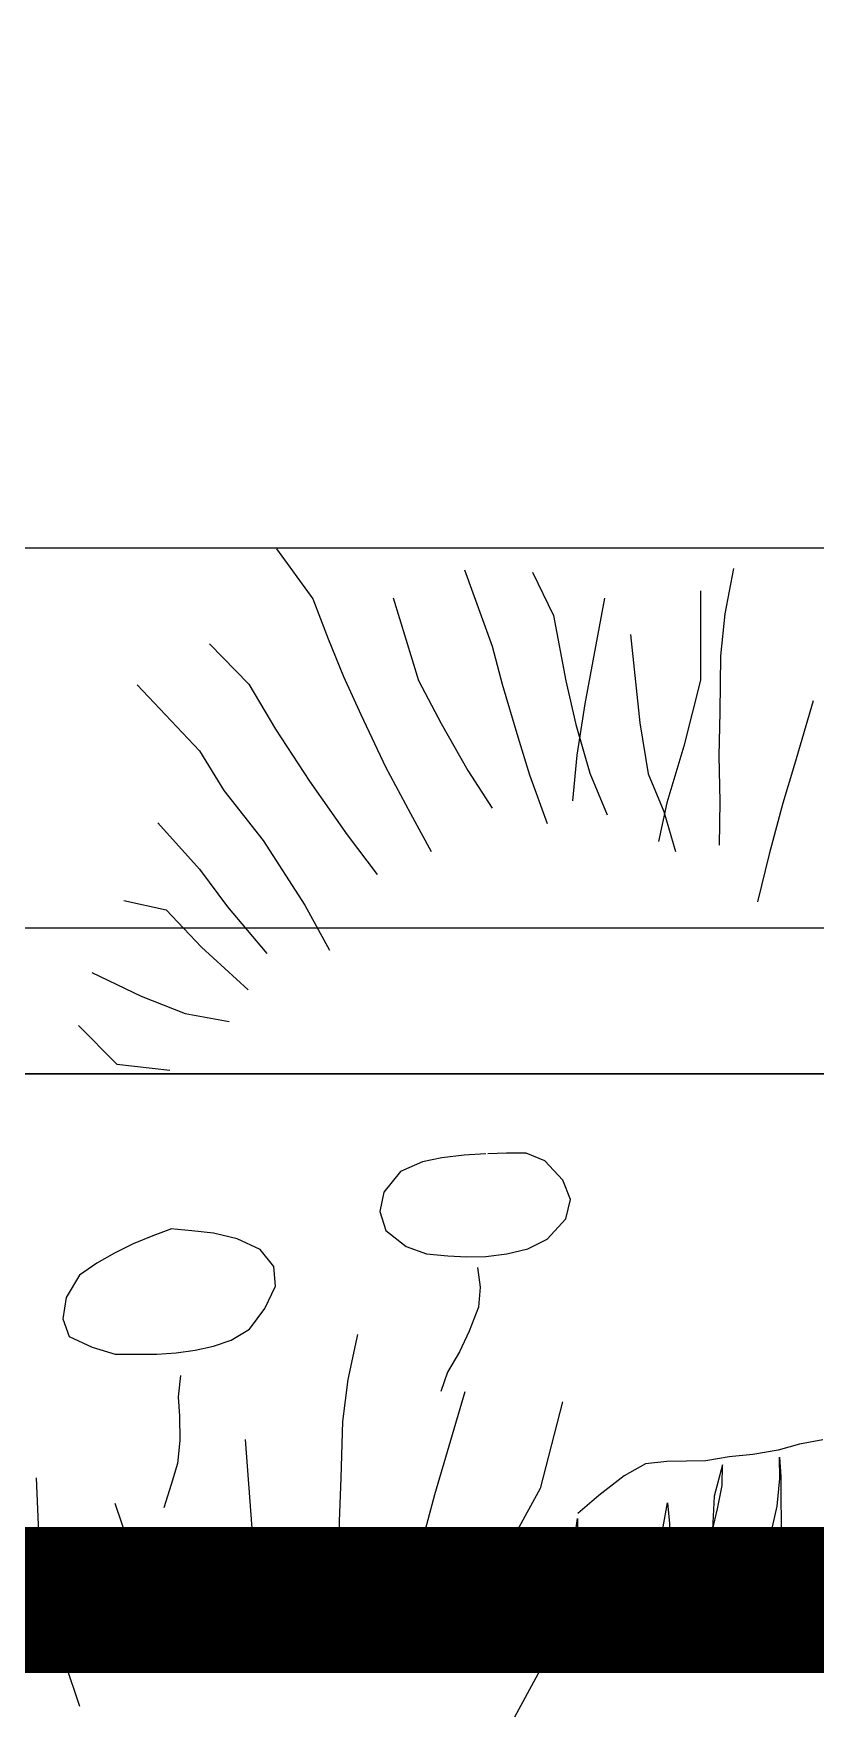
# Model space of a CAD drawing. Header units: metres. Extents: x -58 to 722, y -1100 to 345.
# Drawn here: x 34.118 to 34.385, y 103.931 to 104.508 of the extents above; entities that cross this region are included whole.
import ezdxf

# ---------------------------------------------------------------- set-up
doc = ezdxf.new("R2010")
doc.units = ezdxf.units.M
doc.header["$MEASUREMENT"] = 0
doc.layers.add('FSR_ARQ_002MURO', color=150, linetype='Continuous', lineweight=30)
doc.layers.add('FSR_ARQ_013VENTANAS', color=4, linetype='Continuous', lineweight=5)
doc.layers.add('FSR_ARQ_005VEGETACION', color=64, linetype='Continuous')
doc.layers.add('FSR_ARQ_009ESCALERA', color=40, linetype='Continuous')

# ---------------------------------------------------------------- blocks, each defined once
blk = doc.blocks.new('arbustos 01')
at = {"layer": 'FSR_ARQ_005VEGETACION', "color": 104}
for p, q in [((189.54212, -31.68428), (189.52841, -31.70338)), ((189.36845, -31.69174), (189.37175, -31.709)), ((189.44489, -31.69324), (189.43688, -31.70968)), ((189.47072, -31.6923), (189.46024, -31.72136)), ((189.38101, -31.70024), (189.38097, -31.73427)), ((189.41752, -31.70304), (189.42497, -31.74328)), ((189.49785, -31.70297), (189.48825, -31.73436)), ((189.52841, -31.70338), (189.52254, -31.71849)), ((189.37175, -31.709), (189.37347, -31.72497)), ((189.43688, -31.70968), (189.43218, -31.73452)), ((189.40765, -31.71693), (189.40408, -31.75051)), ((189.46024, -31.72136), (189.45646, -31.73582)), ((189.52254, -31.71849), (189.51668, -31.73291)), ((189.56761, -31.7205), (189.55263, -31.73578)), ((189.37347, -31.72497), (189.37369, -31.74644)), ((189.38097, -31.73427), (189.38734, -31.75934)), ((189.43218, -31.73452), (189.42835, -31.75106)), ((189.45646, -31.73582), (189.45048, -31.75578)), ((189.48825, -31.73436), (189.47957, -31.75079)), ((189.51668, -31.73291), (189.51013, -31.74731)), ((189.55263, -31.73578), (189.54256, -31.75287)), ((189.33819, -31.74206), (189.34527, -31.76633)), ((189.59508, -31.73602), (189.57147, -31.76113)), ((189.37369, -31.74644), (189.37402, -31.76307)), ((189.42497, -31.74328), (189.428, -31.76274)), ((189.51013, -31.74731), (189.50068, -31.76719)), ((189.40408, -31.75051), (189.40088, -31.76983)), ((189.42835, -31.75106), (189.42309, -31.76964)), ((189.47957, -31.75079), (189.46948, -31.76858)), ((189.54256, -31.75287), (189.52966, -31.77268)), ((189.38734, -31.75934), (189.39379, -31.78096)), ((189.45048, -31.75578), (189.44601, -31.77022)), ((189.57147, -31.76113), (189.56213, -31.77616)), ((189.34527, -31.76633), (189.34979, -31.78098)), ((189.37402, -31.76307), (189.37363, -31.78038)), ((189.428, -31.76274), (189.4297, -31.7801)), ((189.50068, -31.76719), (189.49129, -31.78499)), ((189.40088, -31.76983), (189.39502, -31.78425)), ((189.42309, -31.76964), (189.41651, -31.78543)), ((189.44601, -31.77022), (189.43936, -31.78878)), ((189.46948, -31.76858), (189.46016, -31.78292)), ((189.52966, -31.77268), (189.51535, -31.79314)), ((189.37363, -31.78038), (189.37396, -31.79701)), ((189.56213, -31.77616), (189.54717, -31.79523)), ((189.34979, -31.78098), (189.3549, -31.80049)), ((189.39502, -31.78425), (189.39053, -31.79939)), ((189.39379, -31.78096), (189.39693, -31.79557)), ((189.49129, -31.78499), (189.48335, -31.79936)), ((189.51535, -31.79314), (189.50394, -31.80813)), ((189.58722, -31.78852), (189.57148, -31.80618)), ((189.54717, -31.79523), (189.53139, -31.81981)), ((189.3549, -31.80049), (189.35935, -31.81859)), ((189.57148, -31.80618), (189.56078, -31.82049)), ((189.60017, -31.81806), (189.58414, -31.82155)), ((189.53139, -31.81981), (189.522, -31.83692)), ((189.56078, -31.82049), (189.54584, -31.83816)), ((189.58414, -31.82155), (189.57066, -31.8358)), ((189.57066, -31.8358), (189.55299, -31.85204)), ((189.61231, -31.84538), (189.59365, -31.85444)), ((189.59365, -31.85444), (189.57688, -31.86099)), ((189.57688, -31.86099), (189.56019, -31.86409)), ((189.61743, -31.86555), (189.60278, -31.88027)), ((189.60278, -31.88027), (189.58264, -31.88259)), ((189.44014, -31.91699), (189.44732, -31.91407)), ((189.44732, -31.91407), (189.45478, -31.91417)), ((189.45478, -31.91417), (189.46191, -31.91443)), ((189.46255, -31.91444), (189.47079, -31.91487)), ((189.47079, -31.91487), (189.47935, -31.91594)), ((189.43338, -31.92436), (189.44014, -31.91699)), ((189.47935, -31.91594), (189.48662, -31.91746)), ((189.48662, -31.91746), (189.49498, -31.92107)), ((189.49498, -31.92107), (189.50138, -31.92893)), ((189.43042, -31.93177), (189.43338, -31.92436)), ((189.43222, -31.9391), (189.43042, -31.93177)), ((189.50138, -31.92893), (189.50287, -31.93625)), ((189.43926, -31.94681), (189.43222, -31.9391)), ((189.50287, -31.93625), (189.50055, -31.94351)), ((189.44667, -31.95056), (189.43926, -31.94681)), ((189.50055, -31.94351), (189.49285, -31.9496)), ((189.54836, -31.95072), (189.55716, -31.94666)), ((189.55716, -31.94666), (189.56608, -31.9446)), ((189.56608, -31.9446), (189.57437, -31.94369)), ((189.57437, -31.94369), (189.58231, -31.94286)), ((189.58201, -31.94292), (189.58915, -31.9455)), ((189.58915, -31.9455), (189.59669, -31.94866)), ((189.45457, -31.95241), (189.44667, -31.95056)), ((189.46265, -31.95347), (189.45457, -31.95241)), ((189.46979, -31.95357), (189.46265, -31.95347)), ((189.47709, -31.95319), (189.46979, -31.95357)), ((189.4852, -31.95235), (189.47709, -31.95319)), ((189.49285, -31.9496), (189.4852, -31.95235)), ((189.54318, -31.95722), (189.54836, -31.95072)), ((189.59669, -31.94866), (189.60379, -31.95219)), ((189.60379, -31.95219), (189.6105, -31.95595)), ((189.46577, -31.95764), (189.46472, -31.96508)), ((189.54248, -31.96475), (189.54318, -31.95722)), ((189.6105, -31.95595), (189.61701, -31.96048)), ((189.46472, -31.96508), (189.4654, -31.97271)), ((189.54662, -31.97324), (189.54248, -31.96475)), ((189.61701, -31.96048), (189.62212, -31.96907)), ((189.4654, -31.97271), (189.46893, -31.9818)), ((189.62212, -31.96907), (189.62341, -31.97713)), ((189.55243, -31.98103), (189.54662, -31.97324)), ((189.62341, -31.97713), (189.62096, -31.98386)), ((189.46893, -31.9818), (189.47263, -31.98962)), ((189.51139, -31.98303), (189.51501, -32.00022)), ((189.55937, -31.98518), (189.55243, -31.98103)), ((189.56614, -31.98748), (189.55937, -31.98518)), ((189.62096, -31.98386), (189.61216, -31.98792)), ((189.47263, -31.98962), (189.47713, -31.99746)), ((189.57312, -31.98901), (189.56614, -31.98748)), ((189.58023, -31.99008), (189.57312, -31.98901)), ((189.58765, -31.99058), (189.58023, -31.99008)), ((189.59503, -31.99058), (189.58765, -31.99058)), ((189.60342, -31.99052), (189.59503, -31.99058)), ((189.61216, -31.98792), (189.60342, -31.99052)), ((189.47713, -31.99746), (189.47973, -32.00479)), ((189.47053, -32.00482), (189.48213, -32.04407)), ((189.47053, -32.00482), (189.48213, -32.04407)), ((189.51501, -32.00022), (189.51704, -32.01615)), ((189.57859, -31.99868), (189.57954, -32.00681)), ((189.57859, -31.99868), (189.57954, -32.00681)), ((189.43345, -32.0087), (189.44194, -32.04165)), ((189.43345, -32.0087), (189.44194, -32.04165)), ((189.57954, -32.00681), (189.57908, -32.01408)), ((189.57954, -32.00681), (189.57908, -32.01408)), ((189.51704, -32.01615), (189.51766, -32.03762)), ((189.57908, -32.01408), (189.5789, -32.02339)), ((189.57908, -32.01408), (189.5789, -32.02339)), ((189.33453, -32.02316), (189.34341, -32.02476)), ((189.55405, -32.02306), (189.55156, -32.05673)), ((189.55405, -32.02306), (189.55156, -32.05673)), ((189.5789, -32.02339), (189.57984, -32.03218)), ((189.5789, -32.02339), (189.57984, -32.03218)), ((189.34341, -32.02476), (189.35155, -32.0271)), ((189.35096, -32.02969), (189.35056, -32.03722)), ((189.35085, -32.03783), (189.35096, -32.02969)), ((189.35155, -32.0271), (189.36118, -32.02872)), ((189.36118, -32.02872), (189.37008, -32.02958)), ((189.37008, -32.02958), (189.37897, -32.03118)), ((189.37282, -32.04054), (189.37263, -32.0327)), ((189.37263, -32.0327), (189.37579, -32.0445)), ((189.37897, -32.03118), (189.38639, -32.03129)), ((189.38639, -32.03129), (189.39381, -32.03139)), ((189.39381, -32.03139), (189.40197, -32.03224)), ((189.40197, -32.03224), (189.41008, -32.0368)), ((189.41008, -32.0368), (189.41963, -32.04436)), ((189.57984, -32.03218), (189.58214, -32.04018)), ((189.57984, -32.03218), (189.58214, -32.04018)), ((189.35056, -32.03722), (189.35044, -32.04566)), ((189.35191, -32.0484), (189.35085, -32.03783)), ((189.37451, -32.04931), (189.37282, -32.04054)), ((189.44194, -32.04165), (189.4544, -32.06433)), ((189.44194, -32.04165), (189.4544, -32.06433)), ((189.51766, -32.03762), (189.51829, -32.05424)), ((189.58214, -32.04018), (189.58504, -32.049)), ((189.58214, -32.04018), (189.58504, -32.049)), ((189.63348, -32.03761), (189.63205, -32.07041)), ((189.63348, -32.03761), (189.63205, -32.07041)), ((189.35044, -32.04566), (189.35033, -32.0538)), ((189.35361, -32.05626), (189.35191, -32.0484)), ((189.37651, -32.05748), (189.37451, -32.04931)), ((189.37579, -32.0445), (189.37652, -32.05717)), ((189.39354, -32.04715), (189.39283, -32.05498)), ((189.39523, -32.05622), (189.39354, -32.04715)), ((189.41963, -32.04436), (189.4277, -32.05115)), ((189.48213, -32.04407), (189.48718, -32.0631)), ((189.48213, -32.04407), (189.48718, -32.0631)), ((189.60355, -32.04725), (189.59786, -32.06405)), ((189.60355, -32.04725), (189.59786, -32.06405)), ((189.35033, -32.0538), (189.35022, -32.06164)), ((189.39283, -32.05498), (189.39298, -32.06584)), ((189.42783, -32.05305), (189.42774, -32.06028)), ((189.42893, -32.0612), (189.42783, -32.05305)), ((189.51829, -32.05424), (189.51824, -32.07155)), ((189.35022, -32.06164), (189.34981, -32.06978)), ((189.35623, -32.06383), (189.35361, -32.05626)), ((189.37652, -32.05717), (189.37639, -32.06652)), ((189.37882, -32.06535), (189.37651, -32.05748)), ((189.39631, -32.06498), (189.39523, -32.05622)), ((189.41198, -32.05987), (189.42493, -32.0816)), ((189.41198, -32.05987), (189.42493, -32.0816)), ((189.42774, -32.06028), (189.42794, -32.06752)), ((189.43034, -32.06846), (189.42893, -32.0612)), ((189.55156, -32.05673), (189.54899, -32.07615)), ((189.55156, -32.05673), (189.54899, -32.07615)), ((189.34175, -32.06676), (189.34909, -32.0728)), ((189.3639, -32.076), (189.35623, -32.06383)), ((189.37639, -32.06652), (189.37235, -32.07521)), ((189.38174, -32.07262), (189.37882, -32.06535)), ((189.39298, -32.06584), (189.39256, -32.07458)), ((189.39979, -32.07558), (189.39631, -32.06498)), ((189.42794, -32.06752), (189.42751, -32.07656)), ((189.4544, -32.06433), (189.46606, -32.08364)), ((189.4544, -32.06433), (189.46606, -32.08364)), ((189.48718, -32.0631), (189.49067, -32.08019)), ((189.48718, -32.0631), (189.49067, -32.08019)), ((189.57535, -32.06741), (189.57305, -32.07505)), ((189.57535, -32.06741), (189.57305, -32.07505)), ((189.59786, -32.06405), (189.59969, -32.08606)), ((189.59786, -32.06405), (189.59969, -32.08606)), ((189.33818, -32.08289), (189.32654, -32.07368)), ((189.34981, -32.06978), (189.34699, -32.07758)), ((189.34909, -32.0728), (189.35717, -32.0796)), ((189.37235, -32.07521), (189.3639, -32.076)), ((189.38975, -32.08208), (189.38174, -32.07262)), ((189.39256, -32.07458), (189.38975, -32.08208)), ((189.51824, -32.07155), (189.51887, -32.08818)), ((189.57305, -32.07505), (189.57273, -32.08272)), ((189.57305, -32.07505), (189.57273, -32.08272)), ((189.63205, -32.07041), (189.62777, -32.08849)), ((189.63205, -32.07041), (189.62777, -32.08849)), ((189.34699, -32.07758), (189.33818, -32.08289)), ((189.35717, -32.0796), (189.36452, -32.08489)), ((189.4084, -32.08505), (189.39979, -32.07558)), ((189.42751, -32.07656), (189.42348, -32.08465)), ((189.42493, -32.0816), (189.43298, -32.09464)), ((189.42493, -32.0816), (189.43298, -32.09464)), ((189.54899, -32.07615), (189.54359, -32.09075)), ((189.54899, -32.07615), (189.54359, -32.09075)), ((189.34606, -32.09374), (189.34438, -32.08407)), ((189.36452, -32.08489), (189.37263, -32.08946)), ((189.41589, -32.08877), (189.4084, -32.08505)), ((189.42348, -32.08465), (189.41589, -32.08877)), ((189.46606, -32.08364), (189.47277, -32.097)), ((189.46606, -32.08364), (189.47277, -32.097)), ((189.57273, -32.08272), (189.57263, -32.09018)), ((189.57273, -32.08272), (189.57263, -32.09018)), ((189.59969, -32.08606), (189.6, -32.1078)), ((189.59969, -32.08606), (189.6, -32.1078)), ((189.35076, -32.10285), (189.34606, -32.09374)), ((189.36119, -32.09003), (189.35896, -32.09844)), ((189.36379, -32.0979), (189.36119, -32.09003)), ((189.37263, -32.08946), (189.38071, -32.09551)), ((189.37771, -32.09447), (189.37701, -32.102)), ((189.38062, -32.10205), (189.37771, -32.09447)), ((189.54359, -32.09075), (189.53959, -32.10602)), ((189.54359, -32.09075), (189.53959, -32.10602)), ((189.57263, -32.09018), (189.57231, -32.09785)), ((189.57263, -32.09018), (189.57231, -32.09785)), ((189.62777, -32.08849), (189.62246, -32.10824)), ((189.62777, -32.08849), (189.62246, -32.10824)), ((189.35896, -32.09844), (189.35076, -32.10285)), ((189.36942, -32.10522), (189.36379, -32.0979)), ((189.38071, -32.09551), (189.38805, -32.10155)), ((189.43298, -32.09464), (189.44282, -32.11224)), ((189.43298, -32.09464), (189.44282, -32.11224)), ((189.57231, -32.09785), (189.5722, -32.1053)), ((189.57231, -32.09785), (189.5722, -32.1053)), ((189.37701, -32.102), (189.36942, -32.10522)), ((189.38805, -32.10155), (189.38062, -32.10205)), ((189.38805, -32.10155), (189.39621, -32.1024)), ((189.39621, -32.1024), (189.4036, -32.10473)), ((189.4036, -32.10473), (189.41249, -32.10633)), ((189.41249, -32.10633), (189.42065, -32.10719)), ((189.42065, -32.10719), (189.42878, -32.10953)), ((189.44282, -32.11224), (189.45166, -32.12865)), ((189.44282, -32.11224), (189.45166, -32.12865)), ((189.62246, -32.10824), (189.61704, -32.12446)), ((189.62246, -32.10824), (189.61704, -32.12446))]:
    blk.add_line(p, q, dxfattribs=at)

msp = doc.modelspace()

# ---------------------------------------------------------------- linework, layer by layer
at = {"layer": 'FSR_ARQ_002MURO', "lineweight": 0}
msp.add_line((35.41135, 104.15149), (31.53635, 104.15149), dxfattribs=at)
at = {"layer": 'FSR_ARQ_002MURO', "lineweight": 0, "const_width": 0.05}
msp.add_lwpolyline([(37.46135, 103.97149), (21.3503, 103.97149)], dxfattribs=at)
at = {"layer": 'FSR_ARQ_009ESCALERA', "lineweight": 0}
msp.add_line((35.36135, 104.33149), (33.26135, 104.33149), dxfattribs=at)
at = {"layer": 'FSR_ARQ_013VENTANAS', "lineweight": 0}
for points in [[(35.41135, 106.65149), (31.53635, 106.65149), (31.53635, 104.15149), (35.41135, 104.15149)], [(35.36135, 106.60149), (31.58635, 106.60149), (31.58635, 104.20149), (35.36135, 104.20149)]]:
    msp.add_lwpolyline(points, close=True, dxfattribs=at)

# ---------------------------------------------------------------- block references
at = {"layer": 'FSR_ARQ_005VEGETACION', "xscale": -0.9, "yscale": 0.9, "zscale": 0.9}
msp.add_blockref('arbustos 01', (204.78852, 132.84711), dxfattribs=at)

doc.saveas('drawing.dxf')
